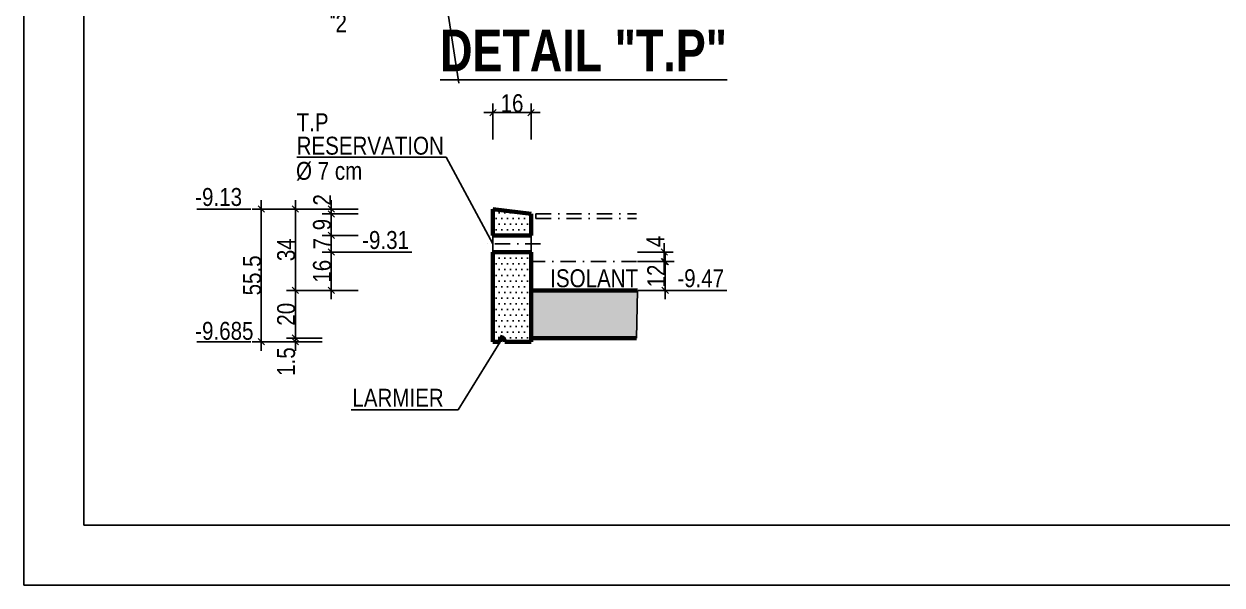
# Model space of a CAD drawing. Header units: millimetres. Extents: x 0 to 26991, y -21919 to -4.
# Drawn here: x 21051 to 22053, y -21919 to -21450 of the extents above; entities that cross this region are included whole.
import ezdxf
from ezdxf.enums import TextEntityAlignment as Align

# ---------------------------------------------------------------- set-up
doc = ezdxf.new("R2010")
doc.units = ezdxf.units.MM
doc.linetypes.add('TIRETPTX2', pattern=[50.8, 25.4, -12.7, 0, -12.7])
for name, color, linetype in [('01_cote_gen', 4, 'Continuous'), ('01_linteaux', 2, 'Continuous'), ('01_poch_BN', 9, 'Continuous'), ('01_poch_murs', 253, 'Continuous'), ('01_texte', 230, 'Continuous'), ('AA_COTES', 2, 'Continuous')]:
    doc.layers.add(name, color=color, linetype=linetype)
doc.layers.add('01_murs_coup', color=5, linetype='Continuous', lineweight=60)
doc.styles.add('ARIAL NA', font='ARIALN.TTF')
doc.styles.add('impact', font='impact.ttf')
doc.styles.add('STYLE2', font='ARIALN.TTF')
doc.dimstyles.new('JB25', dxfattribs={"dimscale": 0.1, "dimtxt": 150, "dimasz": 15, "dimexe": 0.1, "dimexo": 0.1, "dimgap": 0.09, "dimtad": 1, "dimdec": 1, "dimlfac": 0.5, "dimdsep": 46, "dimtxsty": 'STYLE2', "dimblk1": 'BOND_G', "dimblk2": 'BOND_D', "dimsah": 1, "dimcen": 1.5, "dimdle": 0.01, "dimse1": 1, "dimse2": 1, "dimclrd": 4, "dimclre": 2, "dimclrt": 6, "dimazin": 2, "dimtfac": 2.333333, "dimtdec": 1, "dimtix": 1, "dimtmove": 2, "dimatfit": 3, "dimldrblk": 'BOND_G', "dimfxl": 1, "dimtolj": 1, "dimtzin": 0, "dimarcsym": 0})
doc.dimstyles.new('JB50', dxfattribs={"dimscale": 0.1, "dimtxt": 150, "dimasz": 15, "dimexe": 0.1, "dimexo": 0.1, "dimgap": 0.09, "dimtad": 1, "dimdec": 1, "dimdsep": 46, "dimtxsty": 'STYLE2', "dimblk1": 'BOND_G', "dimblk2": 'BOND_D', "dimsah": 1, "dimcen": 1.5, "dimdle": 0.01, "dimse1": 1, "dimse2": 1, "dimclrd": 4, "dimclre": 2, "dimclrt": 6, "dimazin": 2, "dimtfac": 2.333333, "dimtdec": 1, "dimtix": 1, "dimtmove": 2, "dimatfit": 3, "dimldrblk": 'BOND_G', "dimfxl": 1, "dimtolj": 1, "dimtzin": 0, "dimarcsym": 0})

# ---------------------------------------------------------------- blocks, each defined once
blk = doc.blocks.new('BOND_G')
at = {"layer": 'AA_COTES', "color": 0}
for p, q in [((0, -5), (0, 15)), ((5, 0), (-5, 0)), ((1.77, 1.77), (-1.77, -1.77))]:
    blk.add_line(p, q, dxfattribs=at)
blk = doc.blocks.new('BOND_D')
at = {"layer": 'AA_COTES', "color": 0}
for p, q in [((5, 0), (-5, 0)), ((-1.77, -1.77), (1.77, 1.77)), ((0, 5), (0, -15))]:
    blk.add_line(p, q, dxfattribs=at)
blk = doc.blocks.new('*D3173')
at = {"layer": '01_cote_gen', "color": 4, "lineweight": -2, "transparency": 16777216}
blk.add_line((21277.6, -21710.9), (21277.6, -21673.9), dxfattribs=at)
at = {"layer": 'Defpoints', "color": 0, "transparency": 16777216}
for p in [(21277.6, -21672.4), (21317.1, -21672.4), (21328.7, -21712.4)]:
    blk.add_point(p, dxfattribs=at)
at = {"layer": '01_cote_gen', "color": 4, "lineweight": -2, "transparency": 16777216, "xscale": 1.5, "yscale": 1.5, "zscale": 1.5}
for name, p, rotation in [('BOND_D', (21277.6, -21672.4), 90), ('BOND_G', (21277.6, -21712.4), 270)]:
    blk.add_blockref(name, p, dxfattribs=dict(at, rotation=rotation))
at = {"layer": '01_cote_gen', "color": 6, "transparency": 16777216, "insert": (21269.9, -21692.4), "char_height": 15, "attachment_point": 5, "rotation": 90, "style": 'STYLE2'}
blk.add_mtext('\\A1;20', dxfattribs=at)
blk = doc.blocks.new('*D3174')
at = {"layer": '01_cote_gen', "color": 4, "lineweight": -2, "transparency": 16777216}
blk.add_line((21277.6, -21670.9), (21277.6, -21605.9), dxfattribs=at)
at = {"layer": 'Defpoints', "color": 0, "transparency": 16777216}
for p in [(21277.6, -21604.4), (21327.1, -21604.4), (21300.1, -21672.4)]:
    blk.add_point(p, dxfattribs=at)
at = {"layer": '01_cote_gen', "color": 4, "lineweight": -2, "transparency": 16777216, "xscale": 1.5, "yscale": 1.5, "zscale": 1.5}
for name, p, rotation in [('BOND_D', (21277.6, -21604.4), 90), ('BOND_G', (21277.6, -21672.4), 270)]:
    blk.add_blockref(name, p, dxfattribs=dict(at, rotation=rotation))
at = {"layer": '01_cote_gen', "color": 6, "transparency": 16777216, "insert": (21269.9, -21638.4), "char_height": 15, "attachment_point": 5, "rotation": 90, "style": 'STYLE2'}
blk.add_mtext('\\A1;34', dxfattribs=at)
blk = doc.blocks.new('*D3175')
at = {"layer": '01_cote_gen', "color": 4, "lineweight": -2, "transparency": 16777216}
blk.add_line((21307.6, -21606.9), (21307.6, -21605.9), dxfattribs=at)
at = {"layer": 'Defpoints', "color": 0, "transparency": 16777216}
for p in [(21307.6, -21604.4), (21327.1, -21604.4), (21292.1, -21608.4)]:
    blk.add_point(p, dxfattribs=at)
at = {"layer": '01_cote_gen', "color": 4, "lineweight": -2, "transparency": 16777216, "xscale": 1.5, "yscale": 1.5, "zscale": 1.5}
for name, p, rotation in [('BOND_D', (21307.6, -21604.4), 90), ('BOND_G', (21307.6, -21608.4), 270)]:
    blk.add_blockref(name, p, dxfattribs=dict(at, rotation=rotation))
at = {"layer": '01_cote_gen', "color": 6, "transparency": 16777216, "insert": (21300, -21596.7), "char_height": 15, "attachment_point": 5, "rotation": 90, "style": 'STYLE2'}
blk.add_mtext('\\A1;2', dxfattribs=at)
blk = doc.blocks.new('*D3177')
at = {"layer": '01_cote_gen', "color": 4, "lineweight": -2, "transparency": 16777216}
blk.add_line((21444.3, -21523.6), (21473.3, -21523.6), dxfattribs=at)
at = {"layer": 'Defpoints', "color": 0, "transparency": 16777216}
for p in [(21474.8, -21523.6), (21442.8, -21552.5), (21474.8, -21570.2)]:
    blk.add_point(p, dxfattribs=at)
at = {"layer": '01_cote_gen', "color": 4, "lineweight": -2, "transparency": 16777216, "xscale": 1.5, "yscale": 1.5, "zscale": 1.5, "rotation": 180}
blk.add_blockref('BOND_G', (21442.8, -21523.6), dxfattribs=at)
at = {"layer": '01_cote_gen', "color": 4, "lineweight": -2, "transparency": 16777216, "xscale": 1.5, "yscale": 1.5, "zscale": 1.5}
blk.add_blockref('BOND_D', (21474.8, -21523.6), dxfattribs=at)
at = {"layer": '01_cote_gen', "color": 6, "transparency": 16777216, "insert": (21458.8, -21515.9), "char_height": 15, "attachment_point": 5, "style": 'STYLE2'}
blk.add_mtext('\\A1;16', dxfattribs=at)
blk = doc.blocks.new('*D3178')
at = {"layer": '01_cote_gen', "color": 4, "lineweight": -2, "ltscale": 0.1, "transparency": 16777216}
for p, q in [((21277.6, -21710.9), (21277.6, -21709.4)), ((21277.6, -21712.4), (21277.6, -21715.4)), ((21277.6, -21716.9), (21277.6, -21718.4))]:
    blk.add_line(p, q, dxfattribs=at)
at = {"layer": 'Defpoints', "color": 0, "ltscale": 0.1, "transparency": 16777216}
for p in [(21277.6, -21715.4), (21308.7, -21712.4), (21308.7, -21715.4)]:
    blk.add_point(p, dxfattribs=at)
at = {"layer": '01_cote_gen', "color": 4, "lineweight": -2, "ltscale": 0.1, "transparency": 16777216, "xscale": 1.5, "yscale": 1.5, "zscale": 1.5}
for name, p, rotation in [('BOND_G', (21277.6, -21712.4), 270), ('BOND_D', (21277.6, -21715.4), 90)]:
    blk.add_blockref(name, p, dxfattribs=dict(at, rotation=rotation))
at = {"layer": '01_cote_gen', "color": 6, "ltscale": 0.1, "transparency": 16777216, "insert": (21269.9, -21732), "char_height": 15, "attachment_point": 5, "rotation": 90, "style": 'STYLE2'}
blk.add_mtext('\\A1;1.5', dxfattribs=at)
blk = doc.blocks.new('*D3176')
at = {"layer": '01_cote_gen', "color": 4, "lineweight": -2, "ltscale": 0.1, "transparency": 16777216}
blk.add_line((21249, -21713.9), (21249, -21605.9), dxfattribs=at)
at = {"layer": 'Defpoints', "color": 0, "ltscale": 0.1, "transparency": 16777216}
for p in [(21249, -21604.4), (21270.1, -21604.4), (21300.1, -21715.4)]:
    blk.add_point(p, dxfattribs=at)
at = {"layer": '01_cote_gen', "color": 4, "lineweight": -2, "ltscale": 0.1, "transparency": 16777216, "xscale": 1.5, "yscale": 1.5, "zscale": 1.5}
for name, p, rotation in [('BOND_D', (21249, -21604.4), 90), ('BOND_G', (21249, -21715.4), 270)]:
    blk.add_blockref(name, p, dxfattribs=dict(at, rotation=rotation))
at = {"layer": '01_cote_gen', "color": 6, "ltscale": 0.1, "transparency": 16777216, "insert": (21241.4, -21659.9), "char_height": 15, "attachment_point": 5, "rotation": 90, "style": 'STYLE2'}
blk.add_mtext('\\A1;55.5', dxfattribs=at)
blk = doc.blocks.new('*D3181')
at = {"layer": '01_cote_gen', "color": 4, "lineweight": -2, "transparency": 16777216}
blk.add_line((21586.9, -21649.9), (21586.9, -21670.9), dxfattribs=at)
at = {"layer": 'Defpoints', "color": 0, "transparency": 16777216}
for p in [(21563, -21648.4), (21563.7, -21672.4), (21586.9, -21672.4)]:
    blk.add_point(p, dxfattribs=at)
at = {"layer": '01_cote_gen', "color": 4, "lineweight": -2, "transparency": 16777216, "xscale": 1.5, "yscale": 1.5, "zscale": 1.5}
for name, p, rotation in [('BOND_G', (21586.9, -21648.4), 90), ('BOND_D', (21586.9, -21672.4), 270)]:
    blk.add_blockref(name, p, dxfattribs=dict(at, rotation=rotation))
at = {"layer": '01_cote_gen', "color": 6, "transparency": 16777216, "insert": (21579.4, -21660.4), "char_height": 15, "attachment_point": 5, "rotation": 90, "style": 'STYLE2'}
blk.add_mtext('\\A1;12', dxfattribs=at)
blk = doc.blocks.new('*D3182')
at = {"layer": '01_poch_BN', "color": 4, "lineweight": -2, "ltscale": 0.1, "transparency": 16777216}
blk.add_line((21586.2, -21641.9), (21586.2, -21646.9), dxfattribs=at)
at = {"layer": 'Defpoints', "color": 0, "ltscale": 0.1, "transparency": 16777216}
for p in [(21529.3, -21640.4), (21529.3, -21648.4), (21586.2, -21648.4)]:
    blk.add_point(p, dxfattribs=at)
at = {"layer": '01_poch_BN', "color": 4, "lineweight": -2, "ltscale": 0.1, "transparency": 16777216, "xscale": 1.5, "yscale": 1.5, "zscale": 1.5}
for name, p, rotation in [('BOND_G', (21586.2, -21640.4), 90), ('BOND_D', (21586.2, -21648.4), 270)]:
    blk.add_blockref(name, p, dxfattribs=dict(at, rotation=rotation))
at = {"layer": '01_poch_BN', "color": 6, "ltscale": 0.1, "transparency": 16777216, "insert": (21578.7, -21631.5), "char_height": 15, "attachment_point": 5, "rotation": 90, "style": 'STYLE2'}
blk.add_mtext('\\A1;4', dxfattribs=at)
blk = doc.blocks.new('*D3183')
at = {"layer": '01_poch_BN', "color": 4, "lineweight": -2, "ltscale": 0.1, "transparency": 16777216}
blk.add_line((21307.6, -21670.9), (21307.6, -21641.9), dxfattribs=at)
at = {"layer": 'Defpoints', "color": 0, "ltscale": 0.1, "transparency": 16777216}
for p in [(21307.6, -21640.4), (21474.8, -21640.4), (21474.8, -21672.4)]:
    blk.add_point(p, dxfattribs=at)
at = {"layer": '01_poch_BN', "color": 4, "lineweight": -2, "ltscale": 0.1, "transparency": 16777216, "xscale": 1.5, "yscale": 1.5, "zscale": 1.5}
for name, p, rotation in [('BOND_D', (21307.6, -21640.4), 90), ('BOND_G', (21307.6, -21672.4), 270)]:
    blk.add_blockref(name, p, dxfattribs=dict(at, rotation=rotation))
at = {"layer": '01_poch_BN', "color": 6, "ltscale": 0.1, "transparency": 16777216, "insert": (21299.9, -21656.4), "char_height": 15, "attachment_point": 5, "rotation": 90, "style": 'STYLE2'}
blk.add_mtext('\\A1;16', dxfattribs=at)
blk = doc.blocks.new('*D3184')
at = {"layer": '01_poch_BN', "color": 4, "lineweight": -2, "ltscale": 0.1, "transparency": 16777216}
blk.add_line((21307.6, -21624.9), (21307.6, -21609.9), dxfattribs=at)
at = {"layer": 'Defpoints', "color": 0, "ltscale": 0.1, "transparency": 16777216}
for p in [(21307.6, -21608.4), (21474.8, -21608.4), (21474.8, -21626.4)]:
    blk.add_point(p, dxfattribs=at)
at = {"layer": '01_poch_BN', "color": 4, "lineweight": -2, "ltscale": 0.1, "transparency": 16777216, "xscale": 1.5, "yscale": 1.5, "zscale": 1.5}
for name, p, rotation in [('BOND_D', (21307.6, -21608.4), 90), ('BOND_G', (21307.6, -21626.4), 270)]:
    blk.add_blockref(name, p, dxfattribs=dict(at, rotation=rotation))
at = {"layer": '01_poch_BN', "color": 6, "ltscale": 0.1, "transparency": 16777216, "insert": (21299.9, -21617.4), "char_height": 15, "attachment_point": 5, "rotation": 90, "style": 'STYLE2'}
blk.add_mtext('\\A1;9', dxfattribs=at)
blk = doc.blocks.new('*D3185')
at = {"layer": '01_poch_BN', "color": 4, "lineweight": -2, "ltscale": 0.1, "transparency": 16777216}
blk.add_line((21307.6, -21638.9), (21307.6, -21627.9), dxfattribs=at)
at = {"layer": 'Defpoints', "color": 0, "ltscale": 0.1, "transparency": 16777216}
for p in [(21307.6, -21626.4), (21454.5, -21626.4), (21454.5, -21640.4)]:
    blk.add_point(p, dxfattribs=at)
at = {"layer": '01_poch_BN', "color": 4, "lineweight": -2, "ltscale": 0.1, "transparency": 16777216, "xscale": 1.5, "yscale": 1.5, "zscale": 1.5}
for name, p, rotation in [('BOND_D', (21307.6, -21626.4), 90), ('BOND_G', (21307.6, -21640.4), 270)]:
    blk.add_blockref(name, p, dxfattribs=dict(at, rotation=rotation))
at = {"layer": '01_poch_BN', "color": 6, "ltscale": 0.1, "transparency": 16777216, "insert": (21300.1, -21633.4), "char_height": 15, "attachment_point": 5, "rotation": 90, "style": 'STYLE2'}
blk.add_mtext('\\A1;7', dxfattribs=at)
blk = doc.blocks.new('*D3418')
at = {"layer": '01_cote_gen', "color": 4, "lineweight": -2, "ltscale": 0.1, "transparency": 16777216}
for p, q in [((21306.2, -21437.3), (21304.7, -21437.3)), ((21307.7, -21437.3), (21309.7, -21437.3)), ((21311.2, -21437.3), (21312.7, -21437.3))]:
    blk.add_line(p, q, dxfattribs=at)
at = {"layer": 'Defpoints', "color": 0, "ltscale": 0.1, "transparency": 16777216}
for p in [(21309.7, -21437.3), (21307.7, -21444.8), (21309.7, -21444.8)]:
    blk.add_point(p, dxfattribs=at)
at = {"layer": '01_cote_gen', "color": 4, "lineweight": -2, "ltscale": 0.1, "transparency": 16777216, "xscale": 1.5, "yscale": 1.5, "zscale": 1.5}
blk.add_blockref('BOND_G', (21307.7, -21437.3), dxfattribs=at)
at = {"layer": '01_cote_gen', "color": 4, "lineweight": -2, "ltscale": 0.1, "transparency": 16777216, "xscale": 1.5, "yscale": 1.5, "zscale": 1.5, "rotation": 180}
blk.add_blockref('BOND_D', (21309.7, -21437.3), dxfattribs=at)
at = {"layer": '01_cote_gen', "color": 6, "ltscale": 0.1, "transparency": 16777216, "insert": (21315.9, -21448.9), "char_height": 15, "attachment_point": 5, "style": 'STYLE2'}
blk.add_mtext('\\A1;2', dxfattribs=at)

msp = doc.modelspace()

# ---------------------------------------------------------------- hatches: boundary and pattern name
at = {"layer": '01_poch_BN', "ltscale": 0.1}
h = msp.add_hatch(color=256, dxfattribs=at)
h.dxf.hatch_style = 1
h.paths.add_polyline_path([(21563.74, -21672.39), (21474.83, -21672.39), (21474.83, -21712.39), (21563.04, -21712.39)])
at = {"layer": '01_poch_murs', "ltscale": 0.1}
h = msp.add_hatch(dxfattribs=at)
h.set_pattern_fill('DOTS', color=256, scale=3)
h.paths.add_polyline_path([(21474.83, -21640.39), (21442.83, -21640.39), (21442.83, -21715.39), (21448.83, -21715.39), (21448.83, -21711.39, -0.4142136), (21452.83, -21715.39), (21474.83, -21715.39), (21474.83, -21712.39)])
h.paths.add_polyline_path([(21474.83, -21608.39), (21442.83, -21604.39), (21442.83, -21626.39), (21474.83, -21626.39)])

# ---------------------------------------------------------------- linework, layer by layer
at = {"layer": '01_cote_gen', "ltscale": 0.1}
for q in [(21050.52, -17718.97), (25940.52, -21918.97)]:
    msp.add_line((21050.52, -21918.97), q, dxfattribs=at)
at = {"layer": '01_cote_gen', "color": 5, "ltscale": 0.1}
for p, q in [((21100.52, -17768.97), (21100.52, -21868.97)), ((21100.52, -21868.97), (25940.52, -21868.97))]:
    msp.add_line(p, q, dxfattribs=at)
at = {"layer": '01_linteaux', "linetype": 'TIRETPTX2', "ltscale": 0.5}
for p, q in [((21478.83, -21612.39), (21478.83, -21608.39)), ((21478.83, -21608.39), (21563.04, -21608.39)), ((21478.83, -21612.39), (21563.04, -21612.39)), ((21482.62, -21633.39), (21433.58, -21633.39)), ((21563.04, -21648.39), (21474.83, -21648.39))]:
    msp.add_line(p, q, dxfattribs=at)
at = {"layer": '01_linteaux'}
for p, q in [((21442.83, -21626.39), (21442.83, -21640.39)), ((21474.83, -21626.39), (21474.83, -21640.39))]:
    msp.add_line(p, q, dxfattribs=at)
at = {"layer": '01_murs_coup'}
for p, q in [((21474.83, -21608.39), (21442.83, -21604.39)), ((21442.83, -21626.39), (21442.83, -21604.39)), ((21474.83, -21626.39), (21474.83, -21608.39)), ((21474.83, -21626.39), (21442.83, -21626.39)), ((21442.83, -21715.39), (21442.83, -21640.39)), ((21474.83, -21640.39), (21442.83, -21640.39)), ((21474.83, -21712.39), (21474.83, -21640.39)), ((21563.74, -21672.39), (21474.83, -21672.39)), ((21448.83, -21715.39), (21442.83, -21715.39)), ((21448.83, -21715.39), (21448.83, -21711.39)), ((21474.83, -21715.39), (21452.83, -21715.39)), ((21474.83, -21715.39), (21474.83, -21712.39)), ((21563.04, -21712.39), (21474.83, -21712.39))]:
    msp.add_line(p, q, dxfattribs=at)
msp.add_arc((21448.83, -21715.39), 4, 0, 90, dxfattribs=at)
at = {"layer": '01_poch_murs', "ltscale": 0.1}
msp.add_line((21563.74, -21672.39), (21563.04, -21712.39), dxfattribs=at)
at = {"layer": '01_texte'}
for p, q in [((21363.54, -21173.06), (21414.35, -21499.01)), ((21403.67, -21561.07), (21278.75, -21561.07)), ((21442.83, -21633.39), (21403.67, -21561.07)), ((21240.28, -21604.39), (21195.03, -21604.39)), ((21374.9, -21640.39), (21329.65, -21640.39)), ((21638.56, -21672.39), (21593.31, -21672.39)), ((21240.28, -21715.39), (21195.03, -21715.39)), ((21448.83, -21715.39), (21413.78, -21772.39)), ((21413.78, -21772.39), (21324.37, -21772.39))]:
    msp.add_line(p, q, dxfattribs=at)

# ---------------------------------------------------------------- texts
at = {"layer": '01_texte', "style": 'impact'}
msp.add_text('%%UDETAIL "T.P"', height=35, dxfattribs=at).set_placement((21518.65, -21499.67), align=Align.BOTTOM_CENTER)
at = {"layer": '01_texte', "style": 'ARIAL NA'}
for s, p in [('T.P', (21278.63, -21539.3)), ('RESERVATION  ', (21278.63, -21558.86)), ('%%C 7 cm', (21278.11, -21579.93)), ('-9.13', (21193.79, -21601.77)), ('-9.31', (21333.44, -21637.77)), ('ISOLANT', (21490.75, -21669.77)), ('-9.47', (21597.1, -21669.77)), ('-9.685', (21193.79, -21713.79)), ('LARMIER', (21325.26, -21769.77))]:
    msp.add_text(s, height=15, dxfattribs=at).set_placement(p)

# ---------------------------------------------------------------- dimensions: what is measured, and where the dimension line sits
at = {"layer": '01_cote_gen', "ltscale": 0.1}
dim = msp.add_linear_dim(base=(21309.74, -21437.35), p1=(21307.74, -21444.85), p2=(21309.74, -21444.85), dimstyle='JB50', dxfattribs=at)
dim.commit()
dim.dimension.update_dxf_attribs({"geometry": '*D3418', "text_midpoint": (21315.93, -21448.88), "dimtype": 160})
at = {"layer": '01_cote_gen'}
dim = msp.add_linear_dim(base=(21474.83, -21523.58), p1=(21442.83, -21552.51), p2=(21474.83, -21570.24), dimstyle='JB25', dxfattribs=at)
dim.commit()
dim.dimension.update_dxf_attribs({"geometry": '*D3177', "text_midpoint": (21458.83, -21515.91)})
at = {"layer": '01_cote_gen', "ltscale": 0.1}
dim = msp.add_linear_dim(base=(21248.99, -21604.39), p1=(21300.05, -21715.39), p2=(21270.05, -21604.39), angle=90, dimstyle='JB25', dxfattribs=at)
dim.commit()
dim.dimension.update_dxf_attribs({"geometry": '*D3176', "text_midpoint": (21241.35, -21659.89)})
at = {"layer": '01_cote_gen'}
for base, p1, p2, picture, middle in [((21277.55, -21604.39), (21300.05, -21672.39), (21327.14, -21604.39), '*D3174', (21269.88, -21638.39)), ((21586.94, -21672.39), (21563.04, -21648.39), (21563.74, -21672.39), '*D3181', (21579.4, -21660.39)), ((21277.55, -21672.39), (21328.71, -21712.39), (21317.13, -21672.39), '*D3173', (21269.88, -21692.39))]:
    dim = msp.add_linear_dim(base=base, p1=p1, p2=p2, angle=90, dimstyle='JB25', dxfattribs=at)
    dim.commit()
    dim.dimension.update_dxf_attribs({"geometry": picture, "text_midpoint": middle})
dim = msp.add_linear_dim(base=(21307.58, -21604.39), p1=(21292.09, -21608.39), p2=(21327.14, -21604.39), angle=90, dimstyle='JB25', dxfattribs=at)
dim.commit()
dim.dimension.update_dxf_attribs({"geometry": '*D3175', "text_midpoint": (21300.04, -21596.73), "dimtype": 160})
at = {"layer": '01_cote_gen', "ltscale": 0.1}
dim = msp.add_linear_dim(base=(21277.55, -21715.39), p1=(21308.72, -21712.39), p2=(21308.72, -21715.39), angle=90, dimstyle='JB25', dxfattribs=at)
dim.commit()
dim.dimension.update_dxf_attribs({"geometry": '*D3178', "text_midpoint": (21269.88, -21732), "dimtype": 160})
at = {"layer": '01_poch_BN', "ltscale": 0.1}
for base, p1, p2, picture, middle in [((21307.58, -21608.39), (21474.83, -21626.39), (21474.83, -21608.39), '*D3184', (21299.91, -21617.39)), ((21307.58, -21626.39), (21454.53, -21640.39), (21454.53, -21626.39), '*D3185', (21300.07, -21633.39)), ((21307.58, -21640.39), (21474.83, -21672.39), (21474.83, -21640.39), '*D3183', (21299.91, -21656.39))]:
    dim = msp.add_linear_dim(base=base, p1=p1, p2=p2, angle=90, dimstyle='JB25', dxfattribs=at)
    dim.commit()
    dim.dimension.update_dxf_attribs({"geometry": picture, "text_midpoint": middle})
dim = msp.add_linear_dim(base=(21586.24, -21648.39), p1=(21529.27, -21640.39), p2=(21529.27, -21648.39), angle=90, dimstyle='JB25', dxfattribs=at)
dim.commit()
dim.dimension.update_dxf_attribs({"geometry": '*D3182', "text_midpoint": (21578.73, -21631.51), "dimtype": 160})

doc.saveas('drawing.dxf')
